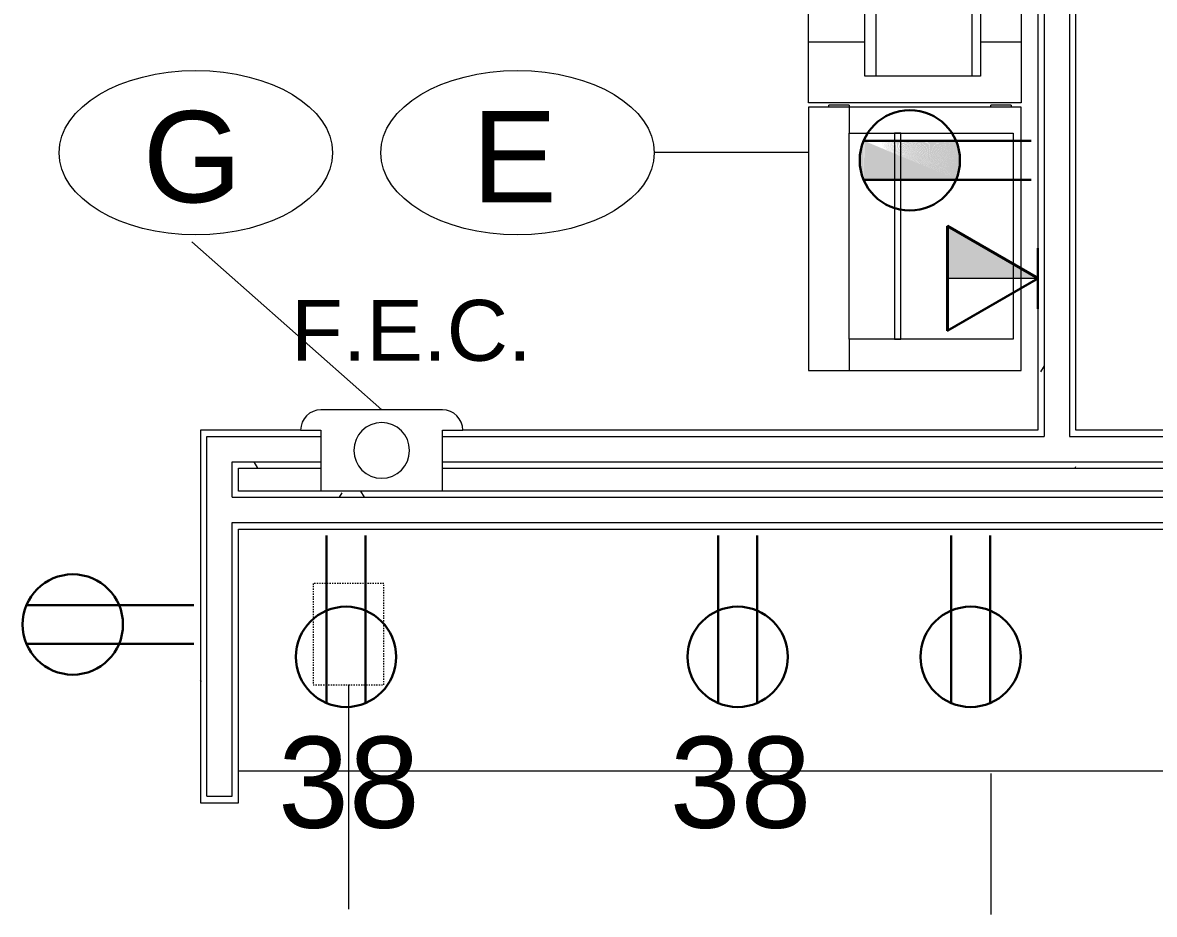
# Model space of a CAD drawing. Header units: inches. Extents: x 0 to 1865, y 0 to 1094.
# Drawn here: x 477.6 to 589.3, y 464.1 to 552.1 of the extents above; entities that cross this region are included whole.
import ezdxf

# ---------------------------------------------------------------- set-up
doc = ezdxf.new("R2010")
doc.units = ezdxf.units.IN
doc.header["$MEASUREMENT"] = 0
doc.linetypes.add('Dash', pattern=[0.25, 0.125, -0.125])
for name, color, linetype, lineweight in [('A-ANNO-NOTE', 131, 'Continuous', 9), ('A-WALL', 113, 'Continuous', 13), ('A-WALL-PATT', 111, 'Continuous', 13), ('I-WALL', 2, 'Continuous', 13), ('Q-CASE', 31, 'Continuous', 9), ('Q-SPCQ', 91, 'Continuous', 9), ('Q-SPCQ-HDLN', 91, 'Dash', 9), ('Q-SPCQ-IDEN', 132, 'Continuous', 9)]:
    doc.layers.add(name, color=color, linetype=linetype, lineweight=lineweight)
doc.styles.add('Arial', font='arial.ttf', dxfattribs={"height": 6})
doc.styles.add('Arial_1', font='arial.ttf', dxfattribs={"height": 9})
doc.styles.add('Swis721 Lt BT', font='swissl.ttf', dxfattribs={"height": 9})
pattern_1 = [(0, (0, 0), (30.72, 7.68), [1.267, -21.773, 1.267, -21.773, -122.88]), (0, (0, 0), (30.72, 7.68), [-46.08, 1.267, -44.813, 1.267, -21.773, -53.76]), (0, (0, 0), (30.72, 7.68), [-115.2, 1.267, -14.093, 1.267, -37.133]), (120, (11.52, 3.84), (-22.011075, 22.7643), [1.267, -21.773, 1.267, -21.773, -122.88]), (120, (11.52, 3.84), (-22.011075, 22.7643), [-46.08, 1.267, -44.813, 1.267, -21.773, -53.76]), (120, (11.52, 3.84), (-22.011075, 22.7643), [-115.2, 1.267, -14.093, 1.267, -37.133]), (240, (15.36, 19.2), (-8.708925, -30.4443), [1.267, -21.773, 1.267, -21.773, -122.88]), (240, (15.36, 19.2), (-8.708925, -30.4443), [-46.08, 1.267, -44.813, 1.267, -21.773, -53.76]), (240, (15.36, 19.2), (-8.708925, -30.4443), [-115.2, 1.267, -14.093, 1.267, -37.133])]

# ---------------------------------------------------------------- blocks, each defined once
blk = doc.blocks.new('A-Copier-Floor - A-Copier-Floor-4036613-Level 05 POWER _ SIGNAL')
at = {"layer": 'Q-SPCQ'}
for p, q in [((-30.09, 11.47), (-27.49, 11.47)), ((-30.09, 11.47), (-30.09, 7.47)), ((-27.49, 11.47), (-19.49, 11.47)), ((-27.49, 11.47), (-27.49, 7.47)), ((-19.49, 11.47), (-13.49, 11.47)), ((-19.49, 11.47), (-19.49, 7.47)), ((-13.49, 11.47), (-13.49, -9.53)), ((12.91, 11.47), (-13.09, 11.47)), ((-13.09, 11.47), (-13.09, -5.51)), ((12.91, -5.51), (12.91, 11.47)), ((-13.29, 10.49), (-13.29, 8.47)), ((-13.29, 10.49), (-13.1, 10.49)), ((-10.52, -5.51), (-10.52, 10.67)), ((-10.52, 10.67), (9.82, 10.67)), ((9.82, 10.67), (9.82, -5.51)), ((-13.1, 8.47), (-13.29, 8.47)), ((-30.09, 7.47), (-27.49, 7.47)), ((-27.49, 7.47), (-19.49, 7.47)), ((-19.49, 7.47), (-16.13, 7.47)), ((-16.13, 7.47), (-16.13, -3.97)), ((-27.26, 6.6), (-26.84, 6.6)), ((-27.26, 6.6), (-27.26, -2.84)), ((-26.84, 6.6), (-16.13, 6.6)), ((-26.84, -2.84), (-26.84, 6.6)), ((9.82, -0.4), (-10.52, -0.4)), ((-10.52, -0.4), (-10.52, -1.03)), ((-10.52, -1.03), (9.82, -1.03)), ((9.82, -1.03), (9.82, -0.4)), ((-26.84, -2.84), (-27.26, -2.84)), ((-16.13, -2.84), (-26.84, -2.84)), ((-27.49, -3.97), (-30.09, -3.97)), ((-30.09, -3.97), (-30.09, -9.53)), ((-19.49, -3.97), (-27.49, -3.97)), ((-27.49, -3.97), (-27.49, -9.53)), ((-16.13, -3.97), (-19.49, -3.97)), ((-19.49, -3.97), (-19.49, -9.53)), ((-13.29, -5.51), (-13.29, -7.53)), ((-13.29, -5.51), (-13.1, -5.51)), ((-13.09, -5.51), (-10.52, -5.51)), ((-13.09, -5.51), (-13.09, -9.53)), ((9.82, -5.51), (-10.52, -5.51)), ((9.82, -5.51), (12.91, -5.51)), ((12.91, -9.53), (12.91, -5.51)), ((-13.1, -7.53), (-13.29, -7.53)), ((-27.49, -9.53), (-30.09, -9.53)), ((-19.49, -9.53), (-27.49, -9.53)), ((-13.49, -9.53), (-19.49, -9.53)), ((-13.09, -9.53), (12.91, -9.53))]:
    blk.add_line(p, q, dxfattribs=at)
blk = doc.blocks.new('A-Coffee Maker-generic - A-Coffee Maker-generic-3789961-Level 05 POWER _ SIGNAL')
at = {"layer": 'Q-SPCQ-HDLN'}
for p, q in [((-5, 3.5), (-5, -3.5)), ((5, 3.5), (-5, 3.5)), ((5, -3.5), (5, 3.5)), ((-5, -3.5), (5, -3.5))]:
    blk.add_line(p, q, dxfattribs=at)
blk = doc.blocks.new('Casework 1 - Casework 1-7838541-Level 05 POWER _ SIGNAL')
at = {"layer": 'Q-CASE'}
blk.add_line((498.89, 478.25), (660.85, 478.25), dxfattribs=at)
blk = doc.blocks.new('A-Recessed_Fire_Extinguisher_Cabinet - A-Recessed_Fire_Extinguisher_Cabinet-8145183-Level 05 POWER _ SIGNAL')
at = {"layer": 'Q-SPCQ'}
for p, q in [((6, 47.375), (-6, 47.375)), ((-8, 45.375), (-6, 45.375)), ((-6, 45.375), (-6, 39.375)), ((6, 39.375), (6, 45.375)), ((6, 45.375), (8, 45.375)), ((-6, 39.375), (6, 39.375))]:
    blk.add_line(p, q, dxfattribs=at)
for centre, radius, start, end in [((-6, 45.375), 2, 90, 180), ((6, 45.375), 2, 360, 90), ((0, 43.375), 2.75, 0, 180), ((0, 43.375), 2.75, 180, 360)]:
    blk.add_arc(centre, radius, start, end, dxfattribs=at)
blk = doc.blocks.new('Appliance_Specialty Equipment Tag - Standard-3515593-Level 05 POWER _ SIGNAL')
at = {"layer": 'Q-SPCQ-IDEN'}
blk.add_ellipse((-0.0499, 0.0037), major_axis=(-0.1406, 0), ratio=0.600473, dxfattribs=at)

msp = doc.modelspace()

# ---------------------------------------------------------------- hatches: boundary and pattern name
at = {"layer": 'A-ANNO-NOTE'}
for points in [[(560.44, 537.04), (560.48, 540.04), (560.31, 539.48)], [(560.58, 536.67), (560.6, 540.32), (560.44, 537.04)], [(560.44, 537.04), (560.6, 540.32), (560.48, 540.04)], [(569.71, 536.58), (560.64, 540.41), (560.62, 536.58), (562.35, 536.58)], [(569.75, 540.32), (569.71, 540.41), (562.35, 540.39)], [(569.78, 540.23), (569.75, 540.32), (562.35, 540.37)], [(569.81, 540.13), (569.78, 540.23), (562.35, 540.36)], [(569.85, 540.04), (569.81, 540.13), (562.35, 540.34)], [(569.88, 539.95), (569.85, 540.04), (562.35, 540.32)], [(569.9, 539.85), (569.88, 539.95), (562.35, 540.31)], [(569.93, 539.76), (569.9, 539.85), (562.35, 540.29)], [(569.95, 539.66), (569.93, 539.76), (562.35, 540.27)], [(569.98, 539.57), (569.95, 539.66), (562.35, 540.25)], [(570, 539.47), (569.98, 539.57), (562.35, 540.24)], [(570.02, 539.37), (570, 539.47), (562.35, 540.22)], [(570.03, 539.28), (570.02, 539.37), (562.35, 540.2)], [(570.05, 539.18), (570.03, 539.28), (562.35, 540.18)], [(570.06, 539.08), (570.05, 539.18), (562.35, 540.17)], [(570.07, 538.98), (570.06, 539.08), (562.35, 540.15)], [(570.08, 538.89), (570.07, 538.98), (562.35, 540.13)], [(570.09, 538.79), (570.08, 538.89), (562.35, 540.11)], [(570.09, 538.69), (570.09, 538.79), (562.35, 540.1)], [(570.09, 538.59), (570.09, 538.69), (562.35, 540.08)], [(570.09, 538.49), (570.09, 538.59), (562.35, 540.06)], [(570.09, 538.39), (570.09, 538.49), (562.35, 540.04)], [(570.09, 538.3), (570.09, 538.39), (562.35, 540.02)], [(570.09, 538.2), (570.09, 538.3), (562.35, 540.01)], [(570.08, 538.1), (570.09, 538.2), (562.35, 539.99)], [(570.07, 538), (570.08, 538.1), (562.35, 539.97)], [(570.06, 537.9), (570.07, 538), (562.35, 539.95)], [(570.05, 537.81), (570.06, 537.9), (562.35, 539.93)], [(570.03, 537.71), (570.05, 537.81), (562.35, 539.92)], [(570.02, 537.61), (570.03, 537.71), (562.35, 539.9)], [(570, 537.51), (570.02, 537.61), (562.35, 539.88)], [(569.98, 537.42), (570, 537.51), (562.35, 539.86)], [(569.95, 537.32), (569.98, 537.42), (562.35, 539.84)], [(569.93, 537.23), (569.95, 537.32), (562.35, 539.82)], [(569.9, 537.13), (569.93, 537.23), (562.35, 539.8)], [(569.88, 537.04), (569.9, 537.13), (562.35, 539.78)], [(569.85, 536.94), (569.88, 537.04), (562.35, 539.76)], [(569.81, 536.85), (569.85, 536.94), (562.35, 539.74)], [(569.78, 536.76), (569.81, 536.85), (562.35, 539.72)], [(569.75, 536.67), (569.78, 536.76), (562.35, 539.7)], [(569.71, 536.58), (569.75, 536.67), (562.35, 539.68)], [(560.44, 537.04), (560.23, 538.99), (560.2, 538.59)], [(560.44, 537.04), (560.2, 538.59), (560.3, 537.51)], [(560.44, 537.04), (560.31, 539.48), (560.23, 538.99)], [(577.83, 526.88), (568.9, 532.04), (568.9, 526.88), (576.99, 526.88)]]:
    msp.add_hatch(color=256, dxfattribs=at).paths.add_polyline_path(points, flags=0)
at = {"layer": 'A-WALL-PATT', "lineweight": 9}
h = msp.add_hatch(dxfattribs=at)
h.set_pattern_fill('FP_1', color=256, style=0, pattern_type=2)
h.set_pattern_definition(pattern_1)
h.paths.add_polyline_path([(578.39, 511.87), (578.39, 677.93), (577.76, 677.93), (577.76, 511.87)], flags=0)
h.paths.add_polyline_path([(578.39, 680.43), (578.39, 748), (577.76, 748), (577.76, 680.43)], flags=0)
h.paths.add_polyline_path([(578.39, 748.5), (578.39, 750), (577.76, 750), (577.76, 748.5)], flags=0)
h = msp.add_hatch(dxfattribs=at)
h.set_pattern_fill('FP_1', color=256, style=0, pattern_type=2)
h.set_pattern_definition(pattern_1)
h.paths.add_polyline_path([(580.89, 511.87), (581.51, 511.87), (581.51, 748), (580.89, 748), (580.89, 543.29)], flags=0)
h.paths.add_polyline_path([(580.89, 748.5), (581.51, 748.5), (581.51, 750), (578.39, 750), (578.4, 749.37), (580.89, 749.37), (580.89, 748.5)], flags=0)
h = msp.add_hatch(dxfattribs=at)
h.set_pattern_fill('FP_1', color=256, style=0, pattern_type=2)
h.set_pattern_definition(pattern_1)
h.paths.add_polyline_path([(495.14, 508.75), (495.76, 508.75), (495.76, 511.25), (507.01, 511.25), (507.01, 511.87), (495.14, 511.87), (495.14, 508.89)], flags=0)
h.paths.add_polyline_path([(696.39, 511.25), (736.61, 511.25), (736.61, 511.87), (580.89, 511.87), (580.89, 511.25), (694.06, 511.25)], flags=0)
h.paths.add_polyline_path([(519.01, 511.25), (578.39, 511.25), (578.39, 511.87), (519.01, 511.87), (519.01, 511.43)], flags=0)
h = msp.add_hatch(dxfattribs=at)
h.set_pattern_fill('FP_1', color=256, style=0, pattern_type=2)
h.set_pattern_definition(pattern_1)
h.paths.add_polyline_path([(635.52, 508.12), (693.89, 508.12), (693.89, 508.75), (519.01, 508.75), (519.01, 508.12), (615.2, 508.12)], flags=0)
h.paths.add_polyline_path([(734.67, 508.12), (736.61, 508.12), (736.61, 508.75), (696.39, 508.75), (696.39, 508.12), (696.89, 508.12), (696.89, 508.25), (697.01, 508.12), (723.32, 508.12)], flags=0)
h.paths.add_polyline_path([(498.26, 508.12), (507.01, 508.12), (507.01, 508.75), (498.26, 508.75)], flags=0)
h.paths.add_polyline_path([(495.76, 508.12), (495.76, 508.75), (495.14, 508.75), (495.14, 508.12)], flags=0)
h = msp.add_hatch(dxfattribs=at)
h.set_pattern_fill('FP_1', color=256, style=0, pattern_type=2)
h.set_pattern_definition(pattern_1)
h.paths.add_polyline_path([(495.77, 475.12), (498.26, 475.12), (498.26, 475.75), (495.76, 475.75), (495.76, 508.12), (495.14, 508.12), (495.14, 475.12), (495.76, 475.12)], flags=0)
h = msp.add_hatch(dxfattribs=at)
h.set_pattern_fill('FP_1', color=256, style=0, pattern_type=2)
h.set_pattern_definition(pattern_1)
h.paths.add_polyline_path([(660.85, 505.25), (693.26, 505.25), (693.26, 505.87), (498.89, 505.87), (498.89, 505.25), (635.52, 505.25)], flags=0)
h = msp.add_hatch(dxfattribs=at)
h.set_pattern_fill('FP_1', color=256, style=0, pattern_type=2)
h.set_pattern_definition(pattern_1)
h.paths.add_polyline_path([(691.5, 502.12), (693.26, 502.12), (693.26, 502.75), (498.89, 502.75), (498.89, 502.12), (667.5, 502.12)], flags=0)

# ---------------------------------------------------------------- linework, layer by layer
at = {"layer": 'A-ANNO-NOTE', "lineweight": 30}
for p, q in [((577.11, 540.41), (560.58, 540.41)), ((577.11, 536.58), (560.58, 536.58)), ((577.11, 536.58), (560.58, 536.58)), ((577.76, 526.84), (568.83, 532)), ((568.83, 521.68), (568.83, 532)), ((577.83, 526.88), (568.9, 532.04)), ((568.9, 521.72), (568.9, 532.04)), ((577.76, 529.84), (577.76, 523.84)), ((577.76, 526.84), (568.83, 521.68)), ((577.83, 526.88), (568.9, 521.72)), ((507.57, 501.47), (507.57, 484.95)), ((511.4, 501.47), (511.4, 484.95)), ((511.4, 501.47), (511.4, 484.95)), ((546.23, 501.47), (546.23, 484.95)), ((550.06, 501.47), (550.06, 484.95)), ((550.06, 501.47), (550.06, 484.95)), ((569.23, 501.47), (569.23, 484.95)), ((573.06, 501.47), (573.06, 484.95)), ((573.06, 501.47), (573.06, 484.95)), ((494.48, 494.61), (477.96, 494.61)), ((494.48, 490.78), (477.96, 490.78)), ((494.48, 490.78), (477.96, 490.78))]:
    msp.add_line(p, q, dxfattribs=at)
at = {"layer": 'A-ANNO-NOTE'}
for p, q in [((569.71, 540.41), (560.64, 540.41)), ((560.62, 536.58), (569.71, 536.58)), ((577.83, 526.88), (568.9, 532.04)), ((568.9, 532.04), (568.9, 526.88)), ((568.9, 526.88), (577.83, 526.88))]:
    msp.add_line(p, q, dxfattribs=at)
at = {"layer": 'A-ANNO-NOTE', "lineweight": 30}
for centre in [(565.14, 538.49), (482.52, 492.7), (509.49, 489.51), (548.14, 489.51), (571.14, 489.51)]:
    msp.add_circle(centre, 4.95, dxfattribs=at)
at = {"layer": 'A-ANNO-NOTE'}
for centre, radius, start, end in [((564.7, 538.47), 4.5, 154.5156, 204.9234), ((565.14, 538.49), 4.95, 337.2244, 22.7756)]:
    msp.add_arc(centre, radius, start, end, dxfattribs=at)
at = {"layer": 'A-WALL'}
for p, q in [((580.89, 749.37), (580.89, 511.25)), ((578.39, 677.93), (578.39, 511.25)), ((495.76, 511.25), (507.01, 511.25)), ((495.76, 475.75), (495.76, 511.25)), ((519.01, 511.25), (578.39, 511.25)), ((580.89, 511.25), (737.23, 511.25)), ((498.26, 508.75), (507.01, 508.75)), ((498.26, 505.25), (498.26, 508.75)), ((519.01, 508.75), (693.89, 508.75)), ((498.26, 505.25), (693.89, 505.25)), ((498.26, 475.75), (498.26, 502.75)), ((498.26, 502.75), (696.39, 502.75)), ((495.76, 475.75), (498.26, 475.75))]:
    msp.add_line(p, q, dxfattribs=at)
at = {"layer": 'I-WALL'}
for p, q in [((581.51, 511.87), (581.51, 748)), ((577.76, 677.3), (577.76, 511.87)), ((505.01, 511.87), (495.14, 511.87)), ((495.14, 511.87), (495.14, 475.12)), ((577.76, 511.87), (521.01, 511.87)), ((736.61, 511.87), (581.51, 511.87)), ((498.89, 508.12), (507.01, 508.12)), ((498.89, 505.87), (498.89, 508.12)), ((519.01, 508.12), (693.26, 508.12)), ((507.01, 505.87), (498.89, 505.87)), ((693.26, 505.87), (519.01, 505.87)), ((498.89, 475.12), (498.89, 502.12)), ((498.89, 502.12), (697.01, 502.12)), ((495.14, 475.12), (498.89, 475.12))]:
    msp.add_line(p, q, dxfattribs=at)
at = {"layer": 'Q-SPCQ-IDEN'}
for p, q in [((555.14, 539.25), (539.92, 539.25)), ((513.01, 513.87), (494.26, 530.45)), ((509.73, 486.75), (509.73, 464.6)), ((573.14, 478), (573.14, 464.1))]:
    msp.add_line(p, q, dxfattribs=at)

# ---------------------------------------------------------------- block references
at = {"layer": 'Q-CASE'}
msp.add_blockref('Casework 1 - Casework 1-7838541-Level 05 POWER _ SIGNAL', (0, 0), dxfattribs=at)
at = {"layer": 'Q-SPCQ'}
for name, p, rotation in [('A-Copier-Floor - A-Copier-Floor-4036613-Level 05 POWER _ SIGNAL', (564.66, 530.66), 269.9999999999999), ('A-Coffee Maker-generic - A-Coffee Maker-generic-3789961-Level 05 POWER _ SIGNAL', (509.73, 491.75), 89.99999999999987)]:
    msp.add_blockref(name, p, dxfattribs=dict(at, rotation=rotation))
msp.add_blockref('A-Recessed_Fire_Extinguisher_Cabinet - A-Recessed_Fire_Extinguisher_Cabinet-8145183-Level 05 POWER _ SIGNAL', (513.01, 466.5), dxfattribs=at)
at = {"layer": 'Q-SPCQ-IDEN', "xscale": 95.99999999999994, "yscale": 95.99999999999994, "zscale": 95.99999999999994}
for p in [(499.45, 538.89), (531.2, 538.89)]:
    msp.add_blockref('Appliance_Specialty Equipment Tag - Standard-3515593-Level 05 POWER _ SIGNAL', p, dxfattribs=at)

# ---------------------------------------------------------------- texts
at = {"layer": 'A-ANNO-NOTE', "attachment_point": 1}
for s, insert, char_height, width, style in [('F.E.C.', (504.06, 524.72), 6, 29.997, 'Arial'), ('38', (502.78, 481.64), 9, 16.362, 'Swis721 Lt BT'), ('38', (541.44, 481.64), 9, 16.362, 'Swis721 Lt BT')]:
    msp.add_mtext(s, dxfattribs=dict(at, insert=insert, char_height=char_height, width=width, style=style))
at = {"layer": 'Q-SPCQ-IDEN', "char_height": 9, "attachment_point": 1, "style": 'Arial_1'}
for s, insert, width in [('G', (489.43, 543.35), 12.12), ('E', (521.92, 543.35), 10.302)]:
    msp.add_mtext(s, dxfattribs=dict(at, insert=insert, width=width))

doc.saveas('drawing.dxf')
